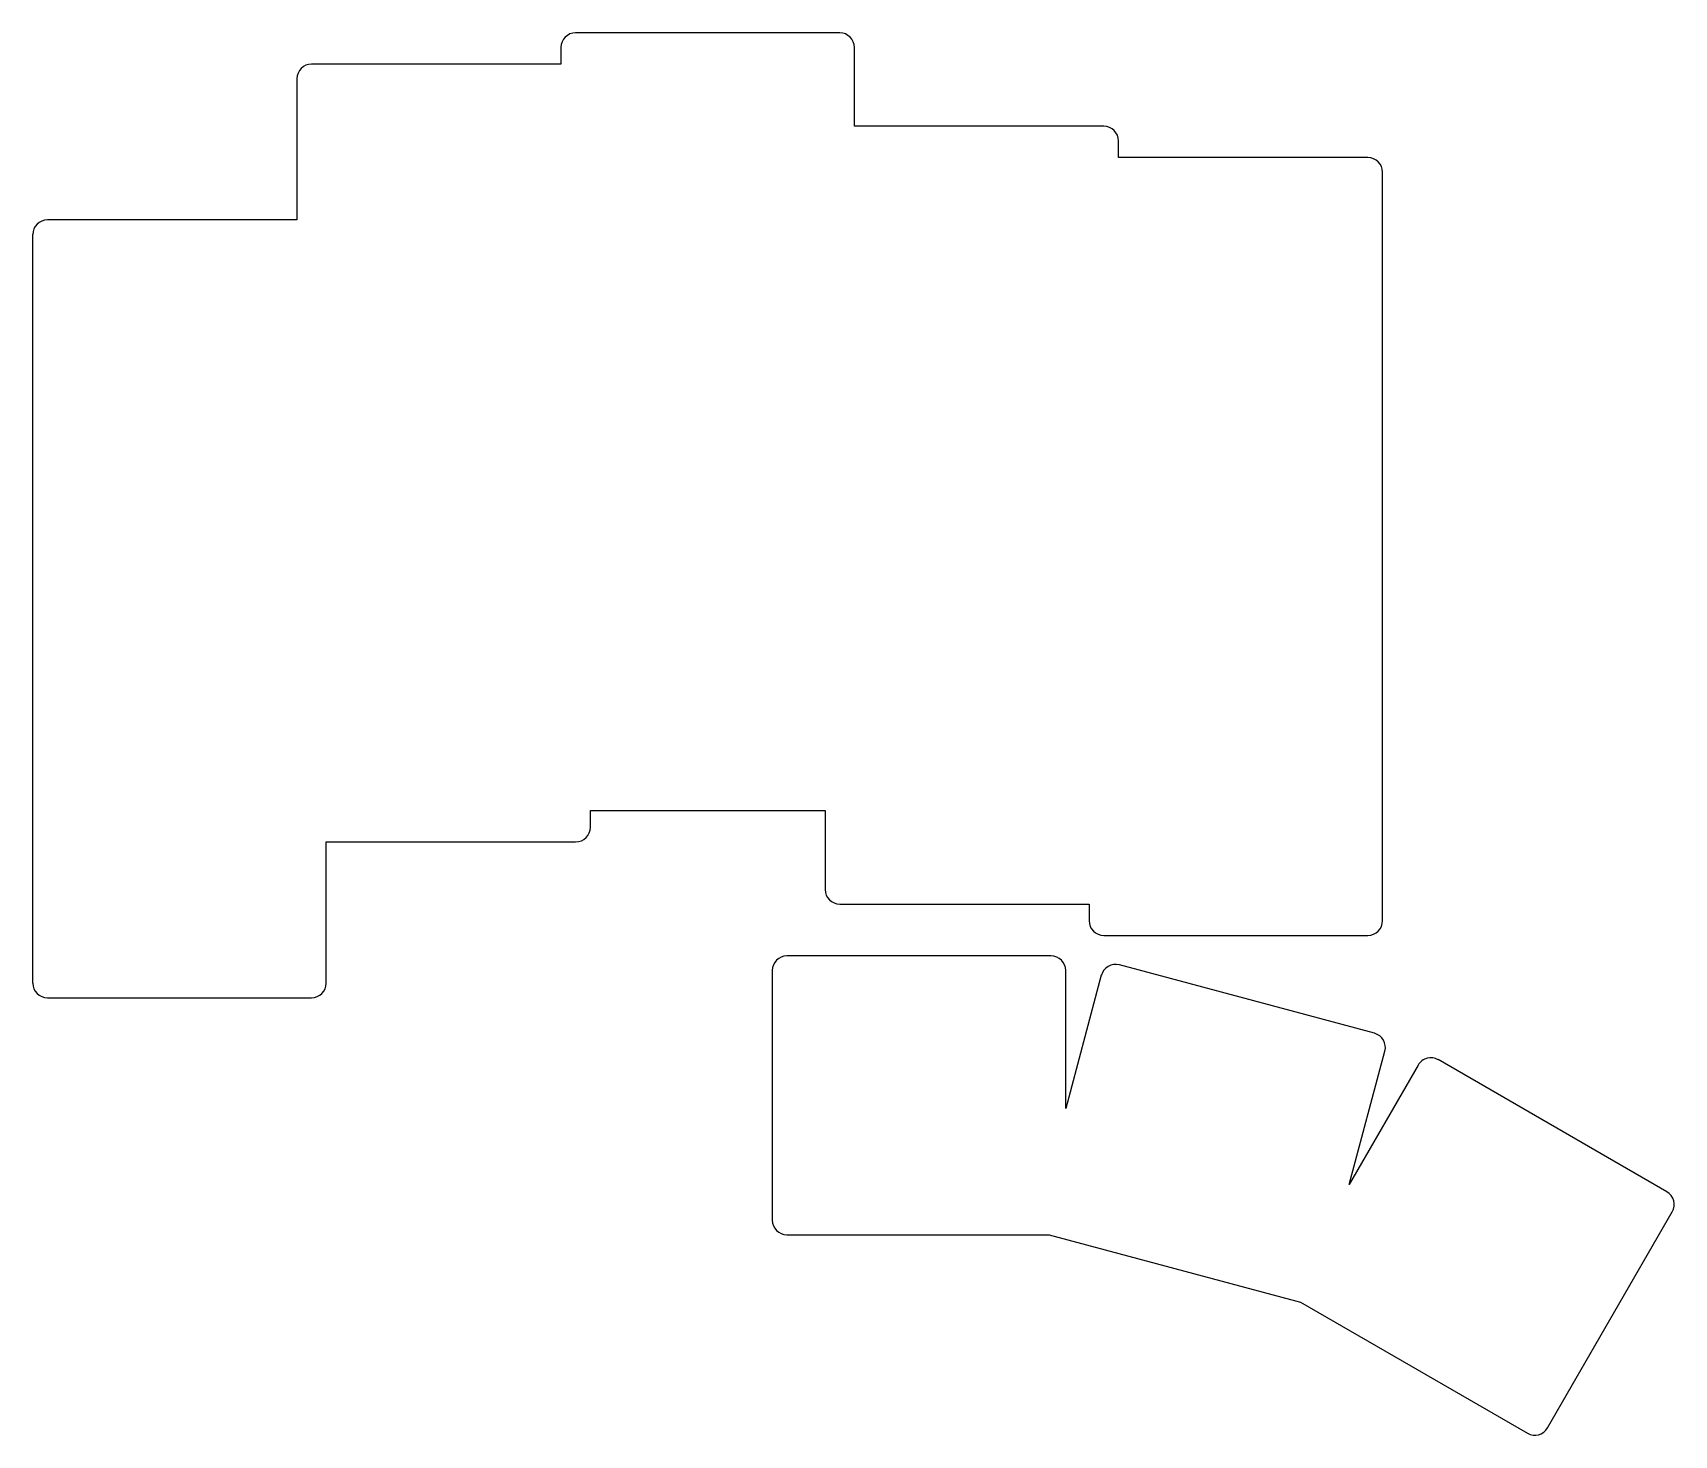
# Model space of a CAD drawing. Header units: millimetres. Extents: x 90 to 202, y -139 to -44.
import ezdxf

# ---------------------------------------------------------------- set-up
doc = ezdxf.new("R2010")
doc.units = ezdxf.units.MM

msp = doc.modelspace()

# ---------------------------------------------------------------- linework, layer by layer
for p, q in [((126, -44.75), (126, -45.88)), ((145, -43.75), (127, -43.75)), ((146, -50.12), (146, -44.75)), ((108, -46.88), (108, -56.5)), ((126, -45.88), (109, -45.88)), ((163, -50.12), (146, -50.12)), ((164, -52.25), (164, -51.12)), ((181, -52.25), (164, -52.25)), ((182, -104.25), (182, -53.25)), ((108, -56.5), (91, -56.5)), ((90, -108.5), (90, -57.5)), ((128, -97.88), (128, -96.75)), ((128, -96.75), (144, -96.75)), ((144, -96.75), (144, -102.12)), ((110, -108.5), (110, -98.88)), ((110, -98.88), (127, -98.88)), ((145, -103.12), (162, -103.12)), ((162, -103.12), (162, -104.25)), ((163, -105.25), (181, -105.25)), ((159.4, -106.65), (141.4, -106.65)), ((181.45, -111.92), (164.06, -107.26)), ((140.4, -107.65), (140.4, -124.65)), ((160.4, -117.05), (160.4, -107.65)), ((162.83, -107.97), (160.4, -117.05)), ((91, -109.5), (109, -109.5)), ((179.72, -122.23), (182.15, -113.15)), ((184.42, -114.09), (179.72, -122.23)), ((201.38, -122.72), (185.79, -113.72)), ((193.24, -138.81), (201.74, -124.09)), ((141.4, -125.65), (159.27, -125.65)), ((159.27, -125.65), (176.4, -130.24)), ((176.4, -130.24), (191.88, -139.17))]:
    msp.add_line(p, q)
for centre, start, end in [((127, -44.75), 90, 180), ((145, -44.75), 0, 90), ((109, -46.88), 90, 180), ((163, -51.12), 0, 90), ((181, -53.25), 0, 90), ((91, -57.5), 90, 180), ((127, -97.88), 270, 360), ((145, -102.12), 180, 270), ((163, -104.25), 180, 270), ((181, -104.25), 270, 360), ((141.4, -107.65), 90, 180), ((159.4, -107.65), 0, 90), ((163.8, -108.23), 75, 165), ((91, -108.5), 180, 270), ((109, -108.5), 270, 360), ((181.19, -112.89), 345, 75), ((185.29, -114.59), 60, 150), ((200.88, -123.59), 330, 60), ((141.4, -124.65), 180, 270), ((192.38, -138.31), 240, 330)]:
    msp.add_arc(centre, 1, start, end)

doc.saveas('drawing.dxf')
